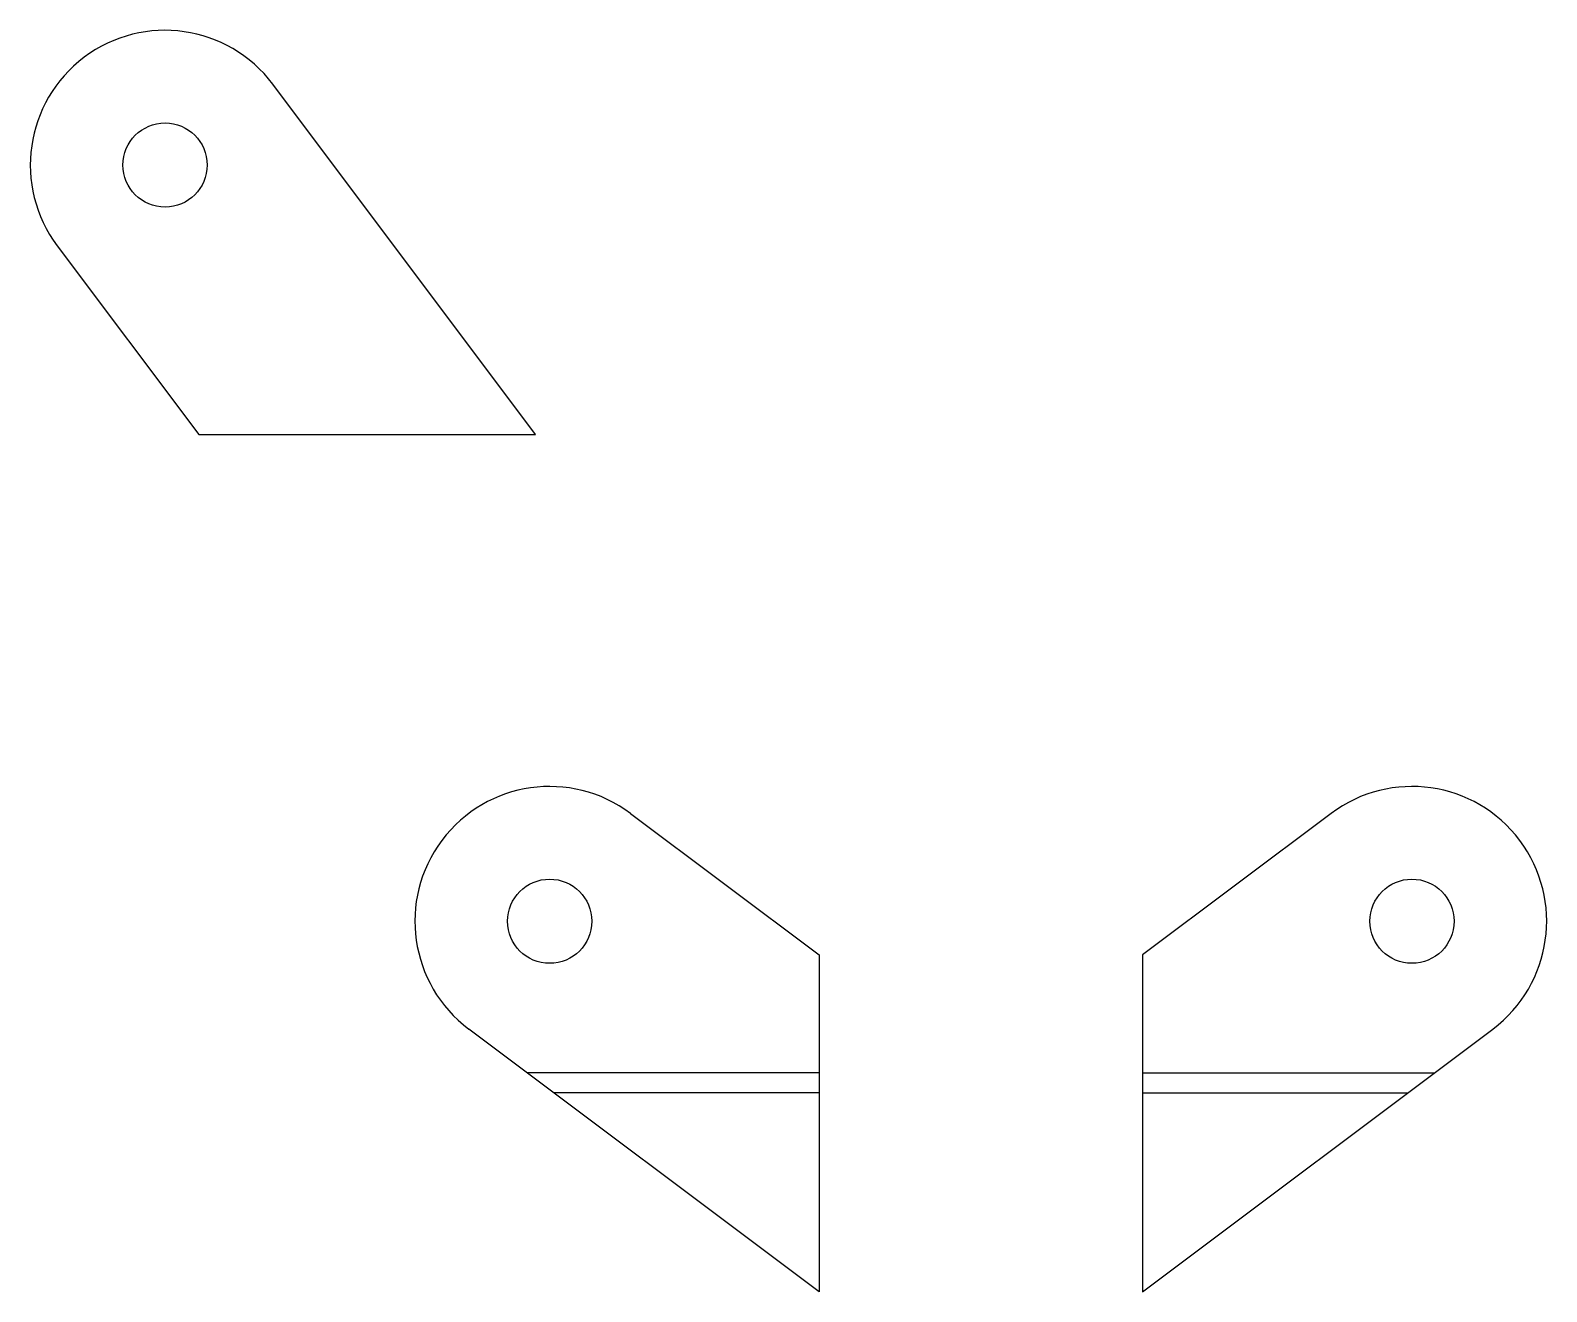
# Model space of a CAD drawing. Extents: x 0 to 2826, y -117 to 813.
# Drawn here: x 563.8 to 1013.9, y -116.6 to 258 of the extents above; entities that cross this region are included whole.
import ezdxf

# ---------------------------------------------------------------- set-up
doc = ezdxf.new("R2010")
doc.units = 0
doc.linetypes.add('SLD-CONTINUA', pattern=[0])
doc.layers.get('0').update_dxf_attribs({"linetype": 'CONTINUOUS'})
doc.layers.add('MARCADO', color=5, linetype='CONTINUOUS')

msp = doc.modelspace()

# ---------------------------------------------------------------- linework, layer by layer
at = {"color": 7, "linetype": 'SLD-CONTINUA'}
for p, q in [((713.8023, 137.99572), (635.8023, 241.99572)), ((571.8023, 193.99572), (613.8023, 137.99572)), ((613.8023, 137.99572), (713.8023, 137.99572)), ((741.96526, 25.44949), (797.96526, -16.55051)), ((949.92732, 25.44949), (893.92732, -16.55051)), ((797.96526, -16.55051), (797.96526, -116.55051)), ((893.92732, -16.55051), (893.92732, -116.55051)), ((797.96526, -116.55051), (693.96526, -38.55051)), ((893.92732, -116.55051), (997.92732, -38.55051))]:
    msp.add_line(p, q, dxfattribs=at)
for centre in [(603.8023, 217.99572), (717.96526, -6.55051), (973.92732, -6.55051)]:
    msp.add_circle(centre, 12.5, dxfattribs=at)
for centre, start, end in [((603.8023, 217.99572), 36.8698976, 216.8698976), ((717.96526, -6.55051), 53.1301024, 233.1301024), ((973.92732, -6.55051), 306.8698976, 126.8698976)]:
    msp.add_arc(centre, 40, start, end, dxfattribs=at)
at = {"layer": 'MARCADO'}
for p, q in [((797.96526, -51.55051), (711.29859, -51.55051)), ((893.92732, -51.55051), (980.59398, -51.55051)), ((797.96526, -57.55051), (719.29859, -57.55051)), ((893.92732, -57.55051), (972.59398, -57.55051))]:
    msp.add_line(p, q, dxfattribs=at)

doc.saveas('drawing.dxf')
